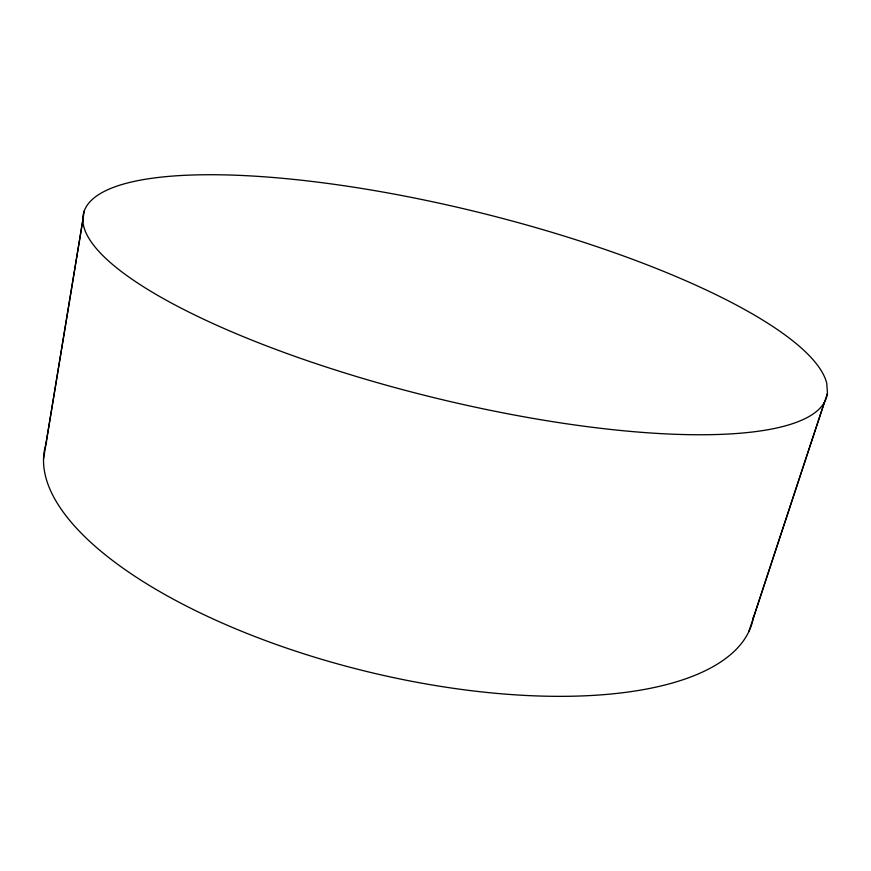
<?xml version="1.0" encoding="UTF-8"?>
<svg xmlns="http://www.w3.org/2000/svg" width="871" height="871" viewBox="0 0 871 871"><rect width="100%" height="100%" fill="white"/><g stroke="black" fill="none" stroke-linecap="round" stroke-linejoin="round"><path stroke-width="1.31" d="M45.804 444.58L84.324 210.782M43.55 458.723L82.832 220.341M748.766 631.813L824.38 402.391M753.284 618.225L827.45 393.224L826.775 383.382A382.761 95.309 13.8 0 0 257.881 176.367A382.761 95.309 13.8 0 0 269.629 347.072A382.761 95.309 13.8 0 0 827.45 393.224M753.72 615.688A364.307 141.233 13.8 0 1 365.385 671.171A364.307 141.233 13.8 0 1 46.588 442.13"/></g></svg>
